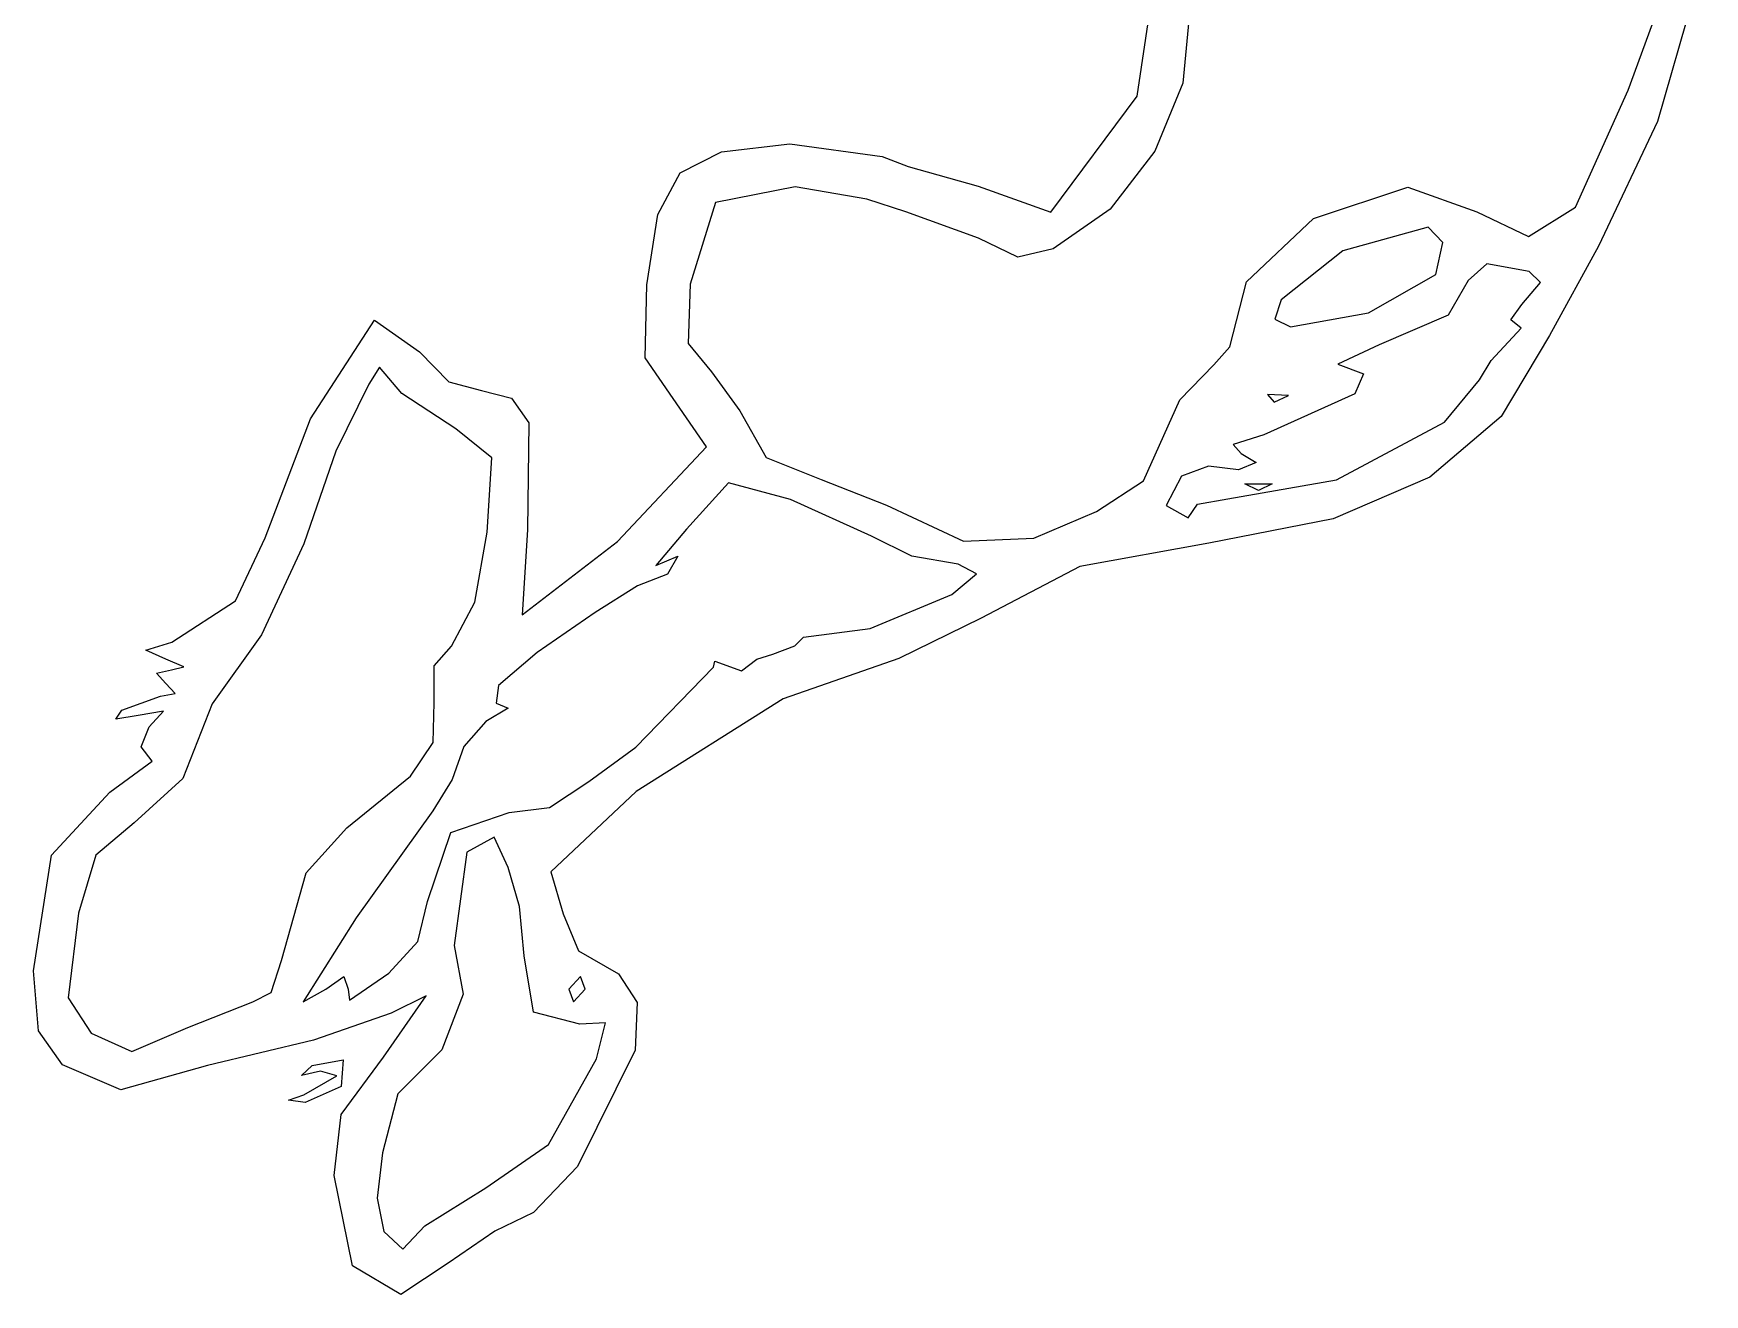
# Model space of a CAD drawing. Extents: x 46 to 171, y 41 to 252.
# Drawn here: x 78.54 to 91.67, y 146.09 to 155.99 of the extents above; entities that cross this region are included whole.
import ezdxf

# ---------------------------------------------------------------- set-up
doc = ezdxf.new("R2010")
doc.units = 0

msp = doc.modelspace()

# ---------------------------------------------------------------- linework, layer by layer
at = {"layer": 'Layer 1'}
for p, q in [((91.665598, 156.5868), (91.295298, 155.29907)), ((91.064673, 155.54297), (91.31493, 156.22247)), ((87.209167, 155.49748), (87.30972, 156.180995)), ((87.619278, 156.14927), (87.568585, 155.599833)), ((87.568585, 155.599833), (87.348588, 155.0653)), ((86.52926, 154.5859), (87.209167, 155.49748)), ((90.65223, 154.62554), (91.064673, 155.54297)), ((91.295298, 155.29907), (90.832164, 154.31896)), ((83.618733, 154.896215), (83.943044, 155.060285)), ((83.943044, 155.060285), (84.480728, 155.12325)), ((84.480728, 155.12325), (85.204596, 155.02224)), ((87.348588, 155.0653), (86.996351, 154.609795)), ((85.204596, 155.02224), (85.40898, 154.94454)), ((85.40898, 154.94454), (85.959166, 154.79095)), ((83.444594, 154.568712), (83.618733, 154.896215)), ((84.523015, 154.784768), (83.89533, 154.6627)), ((85.08461, 154.6877), (84.523015, 154.784768)), ((85.959166, 154.79095), (86.52926, 154.5859)), ((88.594599, 154.53714), (89.335861, 154.781281)), ((89.335861, 154.781281), (89.875839, 154.58764)), ((83.89533, 154.6627), (83.698175, 154.02022)), ((85.390495, 154.58767), (85.08461, 154.6877)), ((83.357428, 154.01545), (83.444594, 154.568712)), ((85.961155, 154.38134), (85.390495, 154.58767)), ((86.996351, 154.609795), (86.548938, 154.29744)), ((88.067511, 154.039763), (88.594599, 154.53714)), ((89.875839, 154.58764), (90.283576, 154.395938)), ((90.283576, 154.395938), (90.65223, 154.62554)), ((86.270955, 154.232373), (85.961155, 154.38134)), ((89.494927, 154.467221), (88.823794, 154.28214)), ((89.609587, 154.349177), (89.494927, 154.467221)), ((86.548938, 154.29744), (86.270955, 154.232373)), ((88.823794, 154.28214), (88.339531, 153.897582)), ((89.553377, 154.09674), (89.609587, 154.349177)), ((90.832164, 154.31896), (90.447169, 153.61753)), ((89.95642, 154.180162), (89.80854, 154.04836)), ((90.2888, 154.12076), (89.95642, 154.180162)), ((90.377133, 154.033867), (90.2888, 154.12076)), ((83.342858, 153.442505), (83.357428, 154.01545)), ((83.698175, 154.02022), (83.682532, 153.555463)), ((87.936331, 153.52827), (88.067511, 154.039763)), ((89.024973, 153.79457), (89.553377, 154.09674)), ((89.80854, 154.04836), (89.651904, 153.777587)), ((90.23087, 153.862), (90.377133, 154.033867)), ((88.339531, 153.897582), (88.290891, 153.746727)), ((90.14486, 153.74125), (90.23087, 153.862)), ((80.71589, 152.963444), (81.218021, 153.73741)), ((81.218021, 153.73741), (81.571072, 153.49031)), ((88.290891, 153.746727), (88.41421, 153.68602)), ((88.41421, 153.68602), (89.024973, 153.79457)), ((89.024973, 153.79457), (89.024973, 153.79457)), ((89.651904, 153.777587), (89.108758, 153.54502)), ((90.2247, 153.67495), (90.14486, 153.74125)), ((89.988971, 153.42226), (90.2247, 153.67495)), ((90.447169, 153.61753), (90.068201, 152.982119)), ((81.571072, 153.49031), (81.800825, 153.253823)), ((83.682532, 153.555463), (83.863763, 153.33348)), ((87.810714, 153.38725), (87.936331, 153.52827)), ((89.108758, 153.54502), (88.784836, 153.39246)), ((81.257519, 153.368239), (81.172347, 153.23583)), ((81.431465, 153.16083), (81.257519, 153.368239)), ((83.562854, 153.1236), (83.342858, 153.442505)), ((83.863763, 153.33348), (84.087692, 153.02562)), ((87.543983, 153.11215), (87.810714, 153.38725)), ((88.784836, 153.39246), (88.987667, 153.316447)), ((89.897091, 153.2685), (89.988971, 153.42226)), ((81.172347, 153.23583), (80.913027, 152.70932)), ((81.800825, 153.253823), (82.057392, 153.18454)), ((88.987667, 153.316447), (88.917934, 153.159604)), ((89.62353, 152.93788), (89.897091, 153.2685)), ((81.856578, 152.88574), (81.431465, 153.16083)), ((82.057392, 153.18454), (82.294966, 153.124576)), ((82.294966, 153.124576), (82.431222, 152.93284)), ((83.826577, 152.74375), (83.562854, 153.1236)), ((87.25948, 152.475503), (87.543983, 153.11215)), ((88.917934, 153.159604), (88.204804, 152.8371)), ((88.398046, 153.14625), (88.231893, 153.15425)), ((88.231893, 153.15425), (88.284263, 153.09385)), ((88.284263, 153.09385), (88.398041, 153.14645)), ((88.398041, 153.14645), (88.398046, 153.14625)), ((80.359213, 152.02894), (80.71589, 152.963444)), ((82.431222, 152.93284), (82.420287, 152.092)), ((84.087692, 153.02562), (84.293493, 152.660568)), ((88.773311, 152.4851), (89.62353, 152.93788)), ((90.068201, 152.982119), (89.508278, 152.506009)), ((82.140463, 152.656637), (81.856578, 152.88574)), ((88.204804, 152.8371), (87.963136, 152.762597)), ((80.913027, 152.70932), (80.662623, 151.98273)), ((83.127541, 152.00013), (83.826577, 152.74375)), ((87.963136, 152.762597), (88.026787, 152.69048)), ((88.026787, 152.69048), (88.144123, 152.621217)), ((82.102383, 152.07229), (82.140463, 152.656637)), ((84.293493, 152.660568), (84.726164, 152.48693)), ((87.768461, 152.59108), (87.556096, 152.51388)), ((88.005217, 152.56178), (87.768461, 152.59108)), ((88.144123, 152.621217), (88.005217, 152.56178)), ((83.997853, 152.46005), (83.669218, 152.0977)), ((84.484316, 152.32956), (83.997853, 152.46005)), ((84.726164, 152.48693), (85.240173, 152.28516)), ((86.890414, 152.23604), (87.25948, 152.475503)), ((87.556096, 152.51388), (87.436865, 152.283147)), ((87.919569, 152.33441), (88.773311, 152.4851)), ((88.053099, 152.45181), (88.269819, 152.45181)), ((88.161462, 152.40131), (88.053099, 152.45181)), ((88.053099, 152.45181), (88.053099, 152.45181)), ((88.269819, 152.45181), (88.161462, 152.40131)), ((89.508278, 152.506009), (88.748773, 152.177849)), ((85.120959, 152.04223), (84.484316, 152.32956)), ((85.240173, 152.28516), (85.844713, 152.00283)), ((87.436865, 152.283147), (87.608236, 152.18554)), ((87.608236, 152.18554), (87.681276, 152.29196)), ((87.681255, 152.29191), (87.919569, 152.33441)), ((87.681276, 152.29196), (87.681255, 152.29191)), ((86.397183, 152.0259), (86.890414, 152.23604)), ((88.748773, 152.177849), (87.771059, 151.98629)), ((80.125757, 151.532794), (80.359213, 152.02894)), ((82.006683, 151.52386), (82.102383, 152.07229)), ((82.420287, 152.092), (82.376597, 151.42433)), ((83.669218, 152.0977), (83.427822, 151.81036)), ((85.437686, 151.88402), (85.120959, 152.04223)), ((85.844713, 152.00283), (86.397183, 152.0259)), ((80.662623, 151.98273), (80.331143, 151.26769)), ((82.376597, 151.42433), (83.127541, 152.00013)), ((83.427822, 151.81036), (83.600969, 151.88536)), ((83.600969, 151.88536), (83.519569, 151.74418)), ((85.803702, 151.82102), (85.437686, 151.88402)), ((87.771059, 151.98629), (86.757893, 151.803237)), ((85.94609, 151.744919), (85.803702, 151.82102)), ((86.757893, 151.803237), (85.984399, 151.39829)), ((83.284503, 151.65128), (82.951789, 151.44231)), ((83.519569, 151.74418), (83.284503, 151.65128)), ((85.753232, 151.58397), (85.94609, 151.744919)), ((79.624911, 151.20884), (80.125757, 151.532794)), ((81.823324, 151.17898), (82.006683, 151.52386)), ((85.111665, 151.315699), (85.753232, 151.58397)), ((82.951789, 151.44231), (82.494544, 151.12933)), ((85.984399, 151.39829), (85.336777, 151.08228)), ((80.331143, 151.26769), (79.943904, 150.724179)), ((84.520632, 151.17937), (84.588532, 151.24857)), ((84.588532, 151.24857), (85.111665, 151.315699)), ((79.422483, 151.145641), (79.624911, 151.20884)), ((79.579011, 151.07567), (79.422483, 151.145641)), ((81.685529, 151.02285), (81.823324, 151.17898)), ((82.494544, 151.12933), (82.191416, 150.86881)), ((84.222222, 151.07577), (84.347136, 151.11407)), ((84.347136, 151.11407), (84.520632, 151.17937)), ((79.505902, 150.965538), (79.622361, 150.99307)), ((79.579011, 150.88459), (79.505902, 150.965538)), ((79.720071, 151.015995), (79.579011, 151.07567)), ((79.622361, 150.99307), (79.720071, 151.015995)), ((81.686295, 150.73628), (81.685529, 151.02285)), ((83.271378, 150.38486), (83.881281, 151.01217)), ((83.881281, 151.01217), (83.891901, 151.06007)), ((83.891901, 151.06007), (84.099533, 150.98507)), ((84.099533, 150.98507), (84.222222, 151.07577)), ((85.336777, 151.08228), (84.428728, 150.764871)), ((79.65171, 150.805164), (79.579011, 150.88459)), ((82.191416, 150.86881), (82.173676, 150.73036)), ((79.232253, 150.6749), (79.535661, 150.78456)), ((79.535661, 150.78456), (79.65171, 150.805164)), ((79.943904, 150.724179), (79.713661, 150.13926)), ((81.678288, 150.42244), (81.686295, 150.73628)), ((82.173676, 150.73036), (82.266766, 150.69086)), ((84.428728, 150.764871), (83.273747, 150.03713)), ((79.186264, 150.6052), (79.232253, 150.6749)), ((79.362283, 150.633), (79.186264, 150.6052)), ((79.56054, 150.66657), (79.362283, 150.633)), ((79.448973, 150.5442), (79.56054, 150.66657)), ((82.093393, 150.58492), (81.920015, 150.39076)), ((82.266766, 150.69086), (82.093393, 150.58492)), ((79.383963, 150.38756), (79.448973, 150.5442)), ((79.47239, 150.274214), (79.383963, 150.38756)), ((81.501231, 150.15717), (81.678288, 150.42244)), ((81.920015, 150.39076), (81.827255, 150.13043)), ((82.901412, 150.11434), (83.271378, 150.38486)), ((79.140223, 150.03147), (79.47239, 150.274214)), ((79.713661, 150.13926), (79.331206, 149.7916)), ((81.000304, 149.75077), (81.501231, 150.15717)), ((81.827255, 150.13043), (81.675551, 149.8842)), ((82.591525, 149.909716), (82.901412, 150.11434)), ((78.680216, 149.535813), (79.140223, 150.03147)), ((82.275276, 149.87037), (82.591525, 149.909716)), ((83.273747, 150.03713), (82.601911, 149.40524)), ((79.331206, 149.7916), (79.03011, 149.537664)), ((81.675551, 149.8842), (81.074897, 149.04413)), ((81.817701, 149.715139), (82.275276, 149.87037)), ((80.681412, 149.397135), (81.000304, 149.75077)), ((81.633993, 149.17173), (81.817701, 149.715139)), ((82.158317, 149.676765), (81.942265, 149.55953)), ((82.266772, 149.44039), (82.158317, 149.676765)), ((78.538753, 148.62881), (78.680216, 149.535813)), ((79.03011, 149.537664), (78.893541, 149.08191)), ((81.942265, 149.55953), (81.844955, 148.82599)), ((80.488167, 148.70927), (80.681412, 149.397135)), ((82.356122, 149.13249), (82.266772, 149.44039)), ((82.601911, 149.40524), (82.699791, 149.07583)), ((81.559059, 148.859261), (81.633993, 149.17173)), ((82.392832, 148.74504), (82.356122, 149.13249)), ((78.893541, 149.08191), (78.8116, 148.416848)), ((81.074897, 149.04413), (80.658011, 148.38415)), ((82.699791, 149.07583), (82.820218, 148.78406)), ((81.331007, 148.60986), (81.559059, 148.859261)), ((81.844955, 148.82599), (81.914805, 148.445956)), ((82.466235, 148.303571), (82.392832, 148.74504)), ((82.820218, 148.78406), (83.13408, 148.60331)), ((78.579654, 148.155996), (78.538753, 148.62881)), ((80.406271, 148.458803), (80.488167, 148.70927)), ((81.022789, 148.396541), (81.331007, 148.60986)), ((83.13408, 148.60331), (83.282367, 148.380655)), ((80.658011, 148.38415), (80.836416, 148.48418)), ((80.836395, 148.48419), (80.976658, 148.58422)), ((80.836416, 148.48418), (80.836395, 148.48419)), ((80.976658, 148.58422), (81.009778, 148.48419)), ((81.009778, 148.48419), (81.022789, 148.396541)), ((82.835325, 148.58422), (82.743525, 148.48419)), ((82.743525, 148.48419), (82.781765, 148.38415)), ((82.781765, 148.38415), (82.873565, 148.48419)), ((82.873565, 148.48419), (82.835325, 148.58422)), ((82.873565, 148.48419), (82.873565, 148.48419)), ((78.8116, 148.416848), (78.991881, 148.1397)), ((79.752785, 148.18408), (80.262577, 148.38415)), ((80.262577, 148.38415), (80.406271, 148.458803)), ((81.288356, 147.94975), (81.623004, 148.432023)), ((81.623004, 148.432023), (81.348996, 148.29526)), ((81.914805, 148.445956), (81.746635, 148.00899)), ((83.282367, 148.380655), (83.266455, 148.00554)), ((81.348996, 148.29526), (80.738547, 148.08378)), ((82.829741, 148.20843), (82.466235, 148.303571)), ((83.031201, 148.220751), (82.829741, 148.20843)), ((82.961005, 147.9362), (83.031201, 148.220751)), ((78.767165, 147.89076), (78.579654, 148.155996)), ((78.991881, 148.1397), (79.312814, 147.995629)), ((79.312814, 147.995629), (79.752786, 148.1841)), ((79.752786, 148.1841), (79.752785, 148.18408)), ((80.738547, 148.08378), (79.905025, 147.88376)), ((80.955963, 147.501183), (81.288356, 147.94975)), ((81.746635, 148.00899), (81.401688, 147.66095)), ((83.266455, 148.00554), (82.812579, 147.092241)), ((79.226039, 147.694634), (78.767165, 147.89076)), ((79.905025, 147.88376), (79.226039, 147.694634)), ((80.645096, 147.806768), (80.728964, 147.884293)), ((80.793294, 147.840093), (80.645096, 147.806768)), ((80.728964, 147.884293), (80.971564, 147.930193)), ((80.923325, 147.804593), (80.793294, 147.840093)), ((80.971564, 147.930193), (80.956311, 147.720232)), ((82.584648, 147.265013), (82.961005, 147.9362)), ((80.663263, 147.654913), (80.923325, 147.804593)), ((80.956311, 147.720232), (80.674318, 147.595163)), ((80.541511, 147.612038), (80.663258, 147.654863)), ((80.674318, 147.595163), (80.541511, 147.612038)), ((80.663258, 147.654863), (80.663263, 147.654913)), ((81.401688, 147.66095), (81.280391, 147.19791)), ((80.900387, 147.02074), (80.955963, 147.501183)), ((81.280391, 147.19791), (81.238671, 146.84224)), ((82.093385, 146.92381), (82.584648, 147.265013)), ((81.04442, 146.31129), (80.900387, 147.02074)), ((82.812579, 147.092241), (82.46785, 146.729701)), ((81.613773, 146.62442), (82.093404, 146.92382)), ((82.093404, 146.92382), (82.093385, 146.92381)), ((81.238671, 146.84224), (81.292111, 146.58062)), ((82.46785, 146.729701), (82.163545, 146.58329)), ((81.292111, 146.58062), (81.441538, 146.441071)), ((81.441538, 146.441071), (81.613773, 146.62442)), ((82.163545, 146.58329), (81.797539, 146.33319)), ((81.425106, 146.085814), (81.04442, 146.31129)), ((81.797539, 146.33319), (81.425106, 146.085814))]:
    msp.add_line(p, q, dxfattribs=at)

doc.saveas('drawing.dxf')
